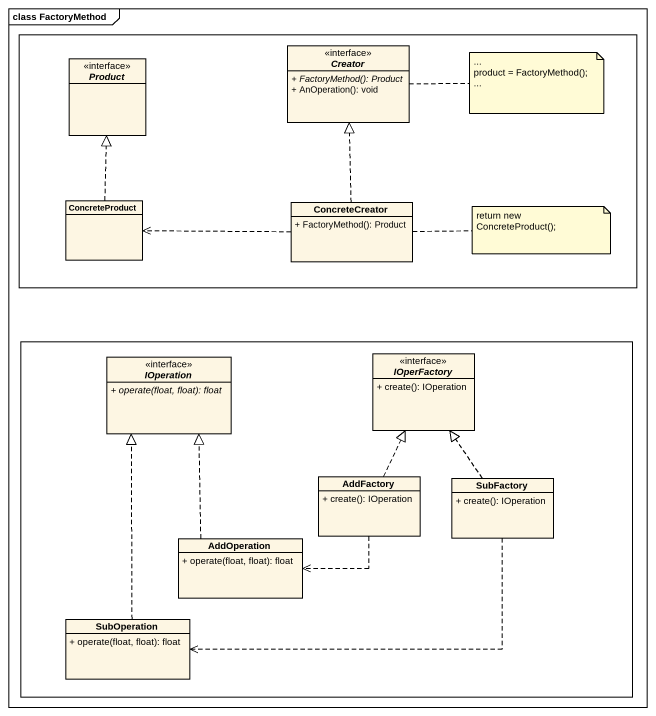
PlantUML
@startuml
mainframe class FactoryMethod
hide circle
hide empty members
skinparam classAttributeIconSize 0
rectangle " " as rectangle1 {
  interface Product <<interface>>
  interface Creator <<interface>> {
    {abstract} + FactoryMethod(): Product
    + AnOperation(): void
  }
  class ConcreteProduct
  class ConcreteCreator {
    + FactoryMethod(): Product
  }
}
rectangle " " as rectangle2 {
  interface IOperation <<interface>> {
    {abstract} + operate(float, float): float
  }
  interface IOperFactory <<interface>> {
    + create(): IOperation
  }
  class AddFactory {
    + create(): IOperation
  }
  class SubFactory {
    + create(): IOperation
  }
  class AddOperation {
    + operate(float, float): float
  }
  class SubOperation {
    + operate(float, float): float
  }
}
ConcreteProduct .up.|> Product
ConcreteCreator .up.|> Creator
ConcreteCreator .left.> ConcreteProduct
AddFactory .up.|> IOperFactory
AddFactory .left.> AddOperation
SubFactory .up.|> IOperFactory
SubFactory .left.> SubOperation
AddOperation .up.|> IOperation
SubOperation .up.|> IOperation
note right of Creator
  ~...
  product = FactoryMethod();
  ~...
end note
note right of ConcreteCreator : return new ConcreteProduct();
@enduml
